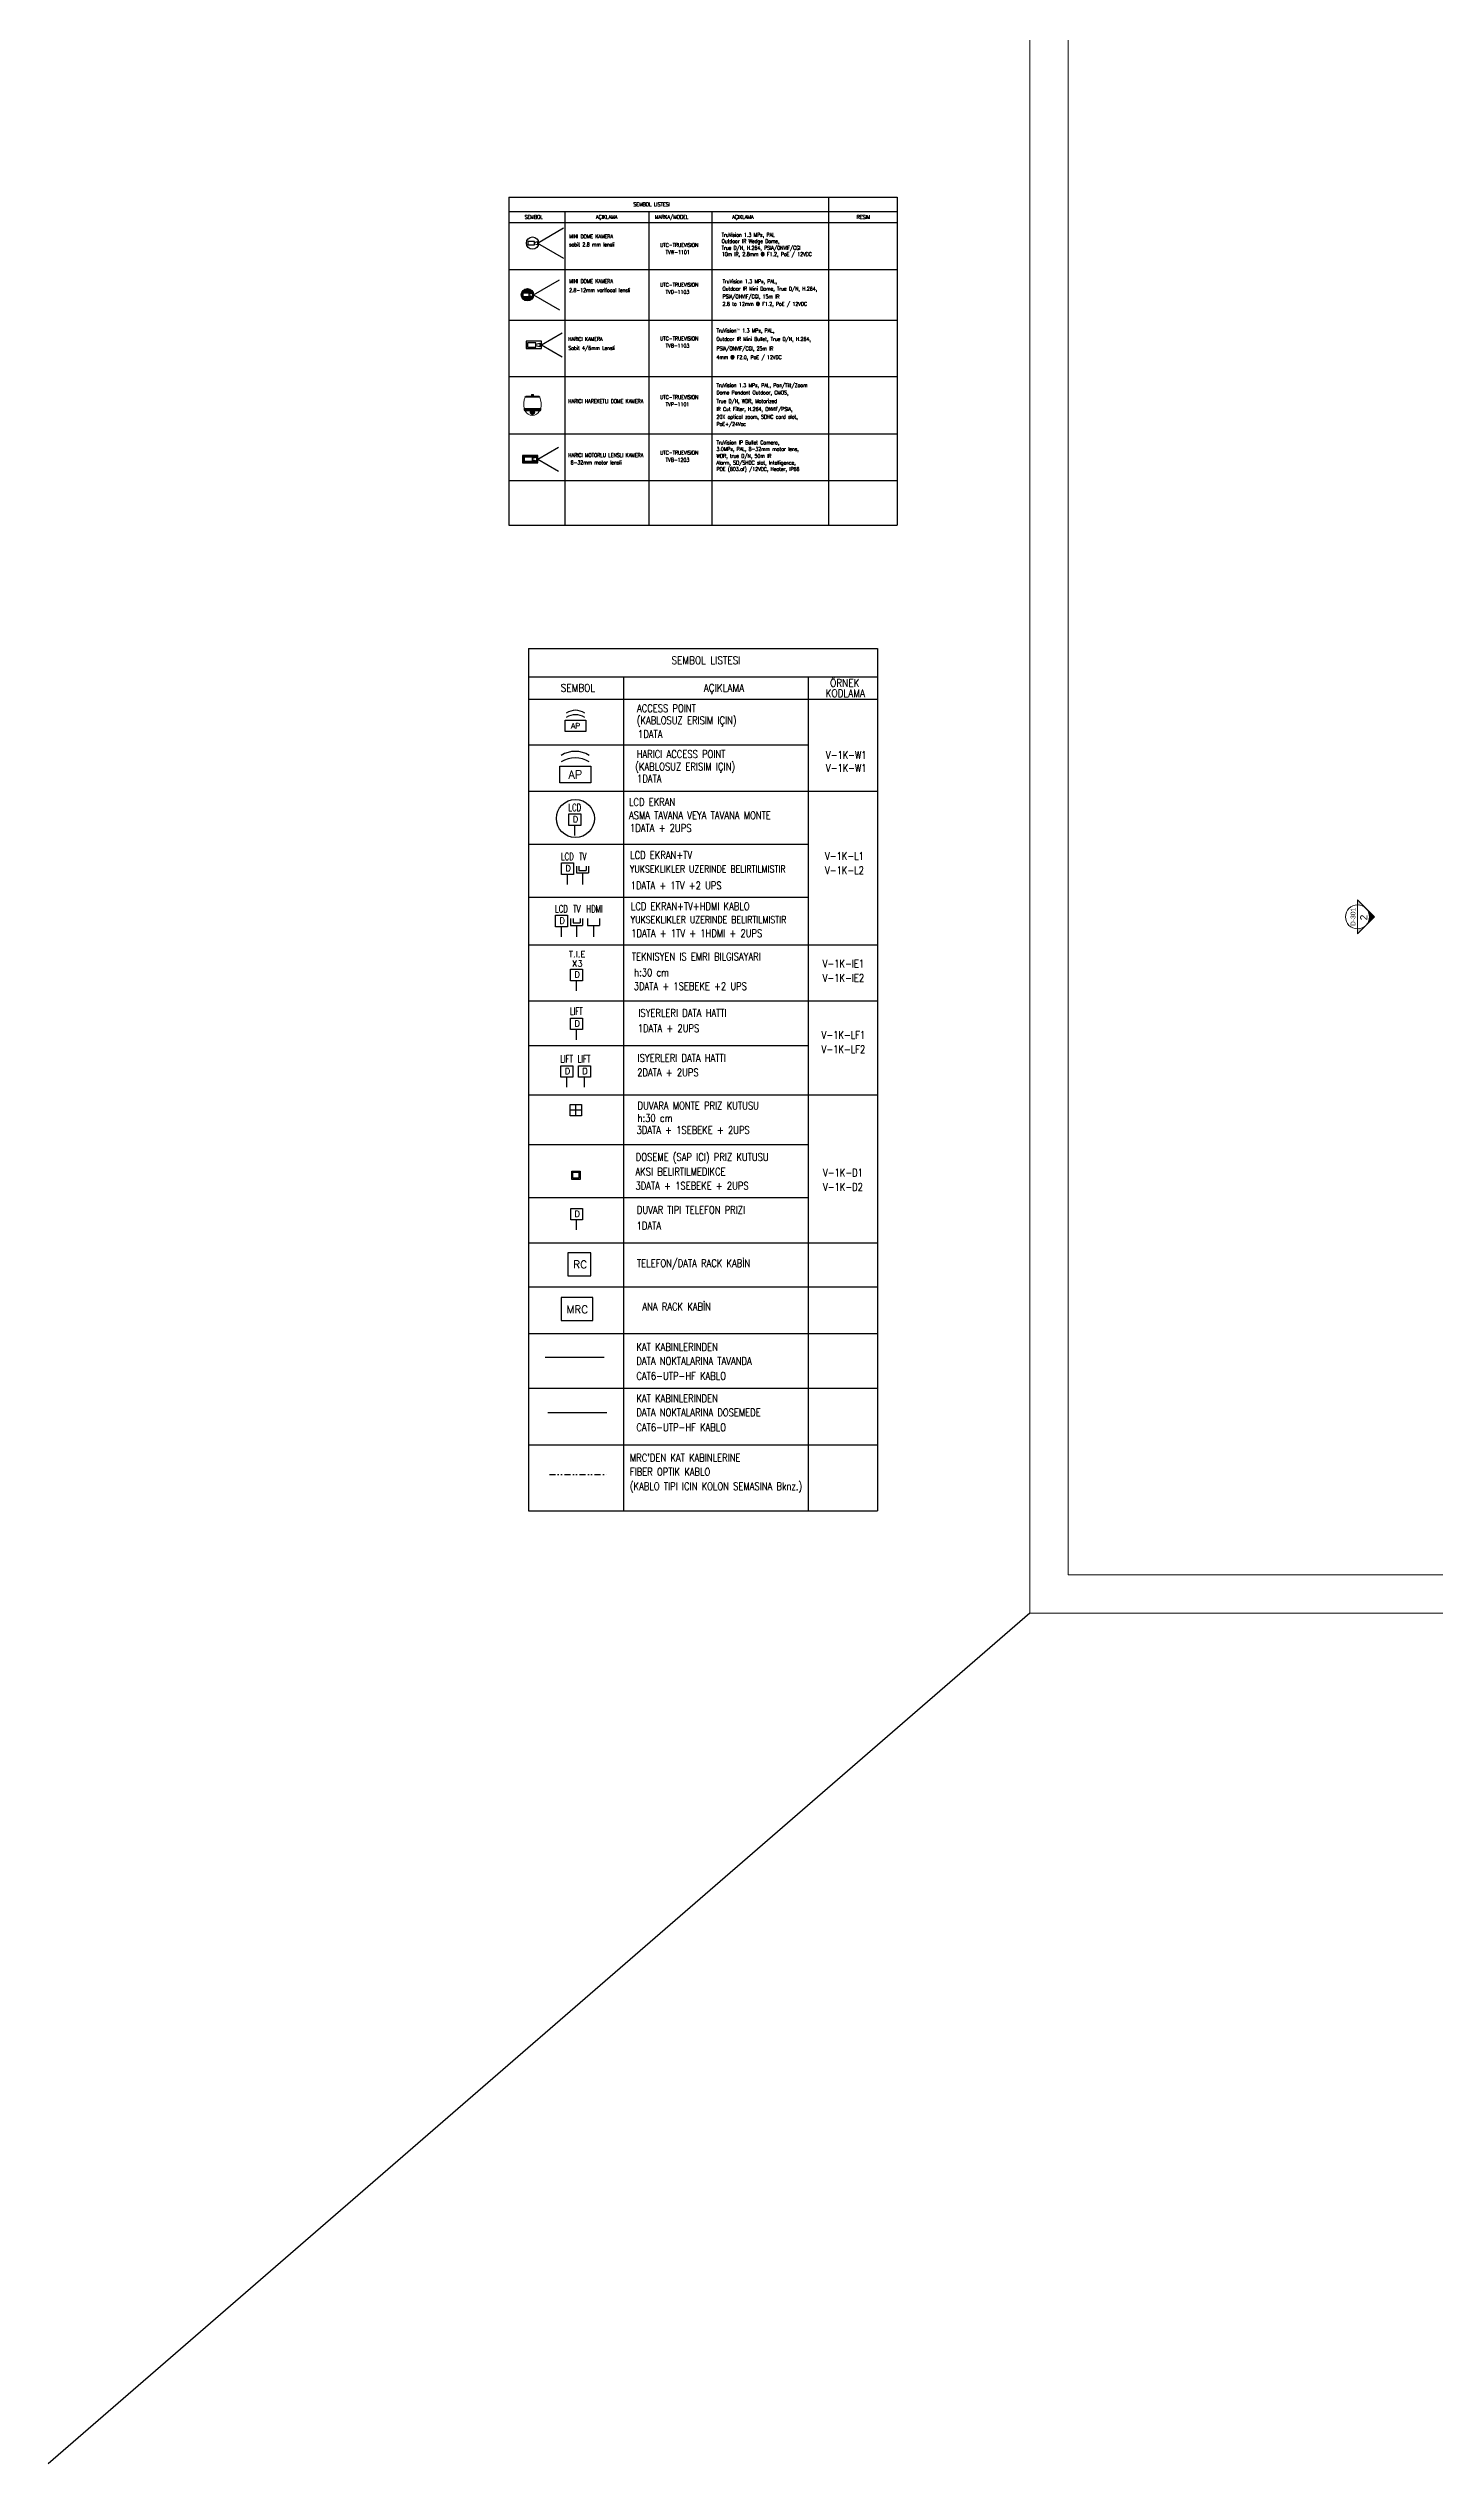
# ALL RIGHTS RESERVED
# Model space of a CAD drawing. Extents: x -2050 to 29725, y -1777 to 6820.
# Drawn here: x -2050 to 846, y -1777 to 3269 of the extents above; entities that cross this region are included whole.
import ezdxf
from ezdxf.enums import TextEntityAlignment as Align

# ---------------------------------------------------------------- set-up
doc = ezdxf.new("R2010")
doc.units = 0
doc.header["$LTSCALE"] = 25
doc.header["$MEASUREMENT"] = 0
doc.linetypes.add('DIVIDE2', pattern=[0.625, 0.25, -0.125, 0, -0.125, 0, -0.125])
doc.layers.get('0').update_dxf_attribs({"color": 9, "lineweight": 9})
for name, color, linetype, lineweight in [('21', 9, 'Continuous', 9), ('40A', 9, 'Continuous', 9), ('DATA SARI', 30, 'Continuous', 30), ('DATA TAVAN', 160, 'Continuous', 30), ('E-ACCESS POINT (KABLOSUZ ERİŞİM İÇİN)', 7, 'Continuous', 30), ('E-ANA RACK KABİN', 7, 'Continuous', 30), ('E-DAHİLİ DOME KAMERA', 7, 'Continuous', 30), ('E-DAHİLİ KAMERA', 7, 'Continuous', 30), ('E-DAHİLİ SPEED DOME', 7, 'Continuous', 30), ('E-DATA LCD EKRAN', 7, 'Continuous', 30), ('E-DATA LIFT PRIZI', 7, 'Continuous', 30), ('E-DATA PRİZİ (RJ45)', 7, 'Continuous', 30), ('E-DATA-TEKNISYEN IS EMRI', 7, 'Continuous', 30), ('E-DUVARA MONTE PRİZ KUTUSU', 7, 'Continuous', 30), ('E-DÖŞEME (ŞAP İÇİ) PRİZ KUTUSU', 7, 'Continuous', 30), ('E-HARİCİ ACCESS POINT (KABLOSUZ ERİŞİM İÇİN)', 4, 'Continuous', 30), ('E-HARİCİ KAMERA', 7, 'Continuous', 30), ('E-KABLO', 7, 'Continuous', 30), ('E-TELEFON  DATA RACK KABİN', 7, 'Continuous', 30), ('E-YAZI', 7, 'Continuous', 30)]:
    doc.layers.add(name, color=color, linetype=linetype, lineweight=lineweight)
doc.styles.add('Arial', font='arial.ttf', dxfattribs={"height": 2.5})
doc.styles.add('E-YAZI', font='txttw.shx')

# ---------------------------------------------------------------- blocks, each defined once
blk = doc.blocks.new('0_exteriorelevation1')
h = blk.add_hatch(color=256)
edge = h.paths.add_edge_path()
edge.add_arc((0, 0), 5, 135, 180)
edge.add_line((-5, 0), (-7.1, 0))
edge.add_line((-7.1, 0), (-3.5, 3.5))
edge = h.paths.add_edge_path()
edge.add_line((5, 0), (7.1, 0))
edge.add_line((7.1, 0), (3.5, 3.5))
edge.add_arc((0, 0), 5, 0, 45, ccw=False)
h = blk.add_hatch(color=256)
h.dxf.hatch_style = 1
h.paths.add_polyline_path([(0, 7.1), (-3.5, 3.5, -0.414214), (3.5, 3.5)])
blk.add_lwpolyline([(7.1, 0), (0, 7.1), (-7.1, 0), (7.1, 0)])
blk.add_lwpolyline([(7.1, 0), (0, 7.1), (-7.1, 0), (7.1, 0)])
blk.add_circle((0, 0), 5)
at = {"style": 'Arial'}
blk.add_attdef('KESITADI', text='', height=3, dxfattribs=at).set_placement((0, 0), align=Align.BOTTOM_CENTER)
blk.add_attdef('PAFTAADI', text='', height=2, dxfattribs=at).set_placement((0, -0.5), align=Align.TOP_CENTER)
blk = doc.blocks.new('E-DATA-TEKNISYEN IS EMRI')
at = {"layer": 'E-DATA PRİZİ (RJ45)', "color": 6}
blk.add_line((0, 0), (0, 42), dxfattribs=at)
blk.add_lwpolyline([(-25, 90), (25, 90), (25, 42), (-25, 42)], close=True, dxfattribs=at)
at = {"layer": 'E-DATA PRİZİ (RJ45)', "color": 6, "style": 'E-YAZI'}
for s, p in [('T.I.E', (-32, 140)), ('X3', (-18, 101)), ('D', (-9, 55))]:
    blk.add_text(s, height=25.6, rotation=0, dxfattribs=at).set_placement(p)
blk = doc.blocks.new('E-DATA LCD EKRAN')
at = {"layer": 'E-DATA PRİZİ (RJ45)', "color": 1}
blk.add_line((0, 0), (0, 42), dxfattribs=at)
blk.add_lwpolyline([(-25, 90), (25, 90), (25, 42), (-25, 42)], close=True, dxfattribs=at)
blk.add_circle((2, 71), 79.4, dxfattribs=at)
at = {"layer": 'E-DATA PRİZİ (RJ45)', "color": 1, "style": 'E-YAZI'}
blk.add_text('D', height=25.6, dxfattribs=at).set_placement((-9, 55))
at = {"layer": 'E-YAZI', "color": 1, "style": 'E-YAZI', "width": 0.7}
blk.add_text('LCD', height=30, dxfattribs=at).set_placement((-27, 102))
blk = doc.blocks.new('E-LCD+TV')
at = {"layer": 'E-DATA PRİZİ (RJ45)', "color": 1}
for p, q in [((0, 0), (0, 42)), ((38, 77), (38, 48)), ((38, 48), (88, 48)), ((48, 77), (48, 58)), ((48, 58), (78, 58)), ((63, 48), (63, 0)), ((78, 77), (78, 58)), ((88, 77), (88, 48))]:
    blk.add_line(p, q, dxfattribs=at)
blk.add_lwpolyline([(-25, 90), (25, 90), (25, 42), (-25, 42)], close=True, dxfattribs=at)
at = {"layer": 'E-DATA PRİZİ (RJ45)', "color": 1, "style": 'E-YAZI'}
blk.add_text('D', height=25.6, dxfattribs=at).set_placement((-9, 55))
at = {"layer": 'E-YAZI', "color": 1, "style": 'E-YAZI', "width": 0.7}
for s, p in [('LCD', (-27, 102)), ('TV', (49, 102))]:
    blk.add_text(s, height=30, dxfattribs=at).set_placement(p)
blk = doc.blocks.new('E-LCD+TV+HDMI')
at = {"layer": 'E-DATA PRİZİ (RJ45)', "color": 1}
for p, q in [((-63, 0), (-63, 42)), ((-25, 77), (-25, 48)), ((-25, 48), (25, 48)), ((-15, 77), (-15, 58)), ((-15, 58), (15, 58)), ((0, 48), (0, 0)), ((15, 77), (15, 58)), ((25, 77), (25, 48)), ((46, 77), (46, 48)), ((46, 48), (95, 48)), ((71, 48), (71, 0)), ((95, 77), (95, 48))]:
    blk.add_line(p, q, dxfattribs=at)
blk.add_lwpolyline([(-88, 90), (-38, 90), (-38, 42), (-88, 42)], close=True, dxfattribs=at)
at = {"layer": 'E-DATA PRİZİ (RJ45)', "color": 1, "style": 'E-YAZI'}
blk.add_text('D', height=25.6, dxfattribs=at).set_placement((-72, 55))
at = {"layer": 'E-YAZI', "color": 1, "style": 'E-YAZI', "width": 0.7}
for s, p in [('LCD', (-90, 102)), ('TV', (-14, 102)), ('HDMI', (41, 102))]:
    blk.add_text(s, height=30, dxfattribs=at).set_placement(p)
blk = doc.blocks.new('*U146')
at = {"layer": 'E-ACCESS POINT (KABLOSUZ ERİŞİM İÇİN)', "color": 4}
blk.add_lwpolyline([(-2.39, 3.24), (2.39, 3.24), (2.39, 0.65), (-2.39, 0.65)], close=True, dxfattribs=at)
at = {"layer": 'E-ACCESS POINT (KABLOSUZ ERİŞİM İÇİN)', "color": 3}
for centre in [(0, 1.56), (0, 0.55)]:
    blk.add_arc(centre, 3.99, 57.1828, 122.8172, dxfattribs=at)
at = {"layer": 'E-ACCESS POINT (KABLOSUZ ERİŞİM İÇİN)', "color": 3, "style": 'E-YAZI'}
blk.add_text('AP', height=1.28, dxfattribs=at).set_placement((-1.05, 1.31))
blk = doc.blocks.new('E-DATA LIFT PRIZI')
at = {"layer": 'E-DATA LIFT PRIZI', "color": 2}
blk.add_line((0, 0), (0, 42), dxfattribs=at)
blk.add_lwpolyline([(-25, 90), (25, 90), (25, 42), (-25, 42)], close=True, dxfattribs=at)
at = {"layer": 'E-DATA LIFT PRIZI', "color": 2, "style": 'E-YAZI', "width": 0.7}
blk.add_text('LIFT', height=30, dxfattribs=at).set_placement((-28, 104))
at = {"layer": 'E-DATA LIFT PRIZI', "color": 2, "style": 'E-YAZI'}
blk.add_text('D', height=25.6, dxfattribs=at).set_placement((-9, 55))
blk = doc.blocks.new('100_TELEFON DATA RACK KABİN')
at = {"layer": 'E-TELEFON  DATA RACK KABİN', "color": 4}
blk.add_lwpolyline([(2.4, 0), (2.4, 4.8), (-2.4, 4.8), (-2.4, 0)], close=True, dxfattribs=at)
at = {"layer": 'E-TELEFON  DATA RACK KABİN', "color": 3, "style": 'E-YAZI'}
blk.add_text('RC', height=1.6, dxfattribs=at).set_placement((-1.31, 1.54))
blk = doc.blocks.new('10_ANA RACK KABİN')
at = {"layer": 'E-ANA RACK KABİN', "color": 4}
blk.add_lwpolyline([(3.31, 0), (3.31, 4.8), (-3.31, 4.8), (-3.31, 0)], close=True, dxfattribs=at)
at = {"layer": 'E-ANA RACK KABİN', "color": 3, "style": 'E-YAZI'}
blk.add_text('MRC', height=1.6, dxfattribs=at).set_placement((-2.22, 1.54))
blk = doc.blocks.new('10_DUVARA MONTE PRİZ KUTUSU')
at = {"layer": 'E-DUVARA MONTE PRİZ KUTUSU', "color": 4}
for p, q in [((24, 0), (-24, 0)), ((0, 24), (0, -24))]:
    blk.add_line(p, q, dxfattribs=at)
blk.add_lwpolyline([(-24, -24), (24, -24), (24, 24), (-24, 24)], close=True, dxfattribs=at)
blk = doc.blocks.new('E-DÖŞEME BUAT')
at = {"layer": 'E-YAZI', "color": 5}
for points in [[(-34, 34), (0, 34), (0, 0), (-34, 0)], [(-29.5, 29.5), (-4.5, 29.5), (-4.5, 4.5), (-29.5, 4.5)]]:
    blk.add_lwpolyline(points, close=True, dxfattribs=at)
blk = doc.blocks.new('*U144')
at = {"layer": 'E-DATA PRİZİ (RJ45)', "color": 4}
blk.add_line((0, 0), (0, 2.1), dxfattribs=at)
blk.add_lwpolyline([(-1.23, 4.48), (1.23, 4.48), (1.23, 2.1), (-1.23, 2.1)], close=True, dxfattribs=at)
at = {"layer": 'E-DATA PRİZİ (RJ45)', "color": 3, "style": 'E-YAZI'}
blk.add_text('D', height=1.28, dxfattribs=at).set_placement((-0.44, 2.73))
blk = doc.blocks.new('E-HARİCİ ACCESS POINT')
at = {"layer": 'E-HARİCİ ACCESS POINT (KABLOSUZ ERİŞİM İÇİN)', "ltscale": 2}
blk.add_lwpolyline([(35, 32.3), (35, -32.3), (0, -32.3), (0, 32.3)], close=True, dxfattribs=at)
at = {"layer": 'E-HARİCİ ACCESS POINT (KABLOSUZ ERİŞİM İÇİN)'}
for centre in [(-1.3, 0), (12.3, 0)]:
    blk.add_arc(centre, 53.8, 327.1828, 32.8172, dxfattribs=at)
at = {"layer": 'E-HARİCİ ACCESS POINT (KABLOSUZ ERİŞİM İÇİN)', "style": 'E-YAZI'}
blk.add_text('AP', height=17.28, rotation=270, dxfattribs=at).set_placement((9, 14.2))
blk = doc.blocks.new('100_HARİCİ KAMERA')
at = {"layer": 'E-DAHİLİ KAMERA', "color": 4}
for q in [(18.8, 6.3), (18.8, -6.3)]:
    blk.add_line((8, 0), q, dxfattribs=at)
at = {"layer": 'E-HARİCİ KAMERA', "color": 4}
for points in [[(0, -1.9), (8, -1.9), (8, 1.9), (0, 1.9)], [(5.1, -1.1), (5.1, 1.1), (0.8, 1.1), (0.8, -1.1)]]:
    blk.add_lwpolyline(points, close=True, dxfattribs=at)
blk.add_lwpolyline([(5.1, 0.4), (7.2, 1), (7.2, -1), (5.1, -0.4)], dxfattribs=at)
blk = doc.blocks.new('100_DAHİLİ DOME KAMERA')
at = {"layer": 'E-DAHİLİ DOME KAMERA', "color": 4}
for p, q in [((-1.9, 0.7), (-1.9, -0.7)), ((0.8, 0.7), (-1.9, 0.7)), ((0.8, -0.7), (0.8, 0.7)), ((0.8, 0.3), (2.1, 0.7)), ((2.1, 0.7), (2.1, -0.6)), ((-1.9, -0.7), (0.8, -0.7)), ((0.8, -0.3), (2.1, -0.6))]:
    blk.add_line(p, q, dxfattribs=at)
at = {"layer": 'E-DAHİLİ DOME KAMERA', "color": 4, "linetype": 'Continuous'}
blk.add_circle((0, 0), 2.57, dxfattribs=at)
at = {"layer": 'E-DAHİLİ KAMERA', "color": 4}
for q in [(13, 6.3), (13, -6.3)]:
    blk.add_line((2.1, 0), q, dxfattribs=at)
blk = doc.blocks.new('E-DAHİLİ SPEED DOME KAMERA (HAREKETLİ)')
at = {"layer": 'E-DAHİLİ SPEED DOME', "lineweight": 15}
blk.add_hatch(color=5, dxfattribs=at).paths.add_polyline_path([(0.77, -4.93, 0.114875), (0.69, -4.58), (-0.72, -4.58, 0.114346), (-0.8, -4.93, 1)])
at = {"layer": 'E-DAHİLİ SPEED DOME', "color": 5, "lineweight": 15}
for p, q in [((-0.26, 0), (-0.26, -0.46)), ((0, 0), (-0.26, 0)), ((0, 0), (0.26, 0)), ((-2.32, -3.91), (2.32, -3.92)), ((-2.25, -4.58), (2.25, -4.58)), ((-2.12, -4.29), (-2.12, -3.91)), ((-2.12, -4.58), (-2.12, -3.91)), ((-2.09, -4.29), (-2.09, -3.91)), ((-2.09, -4.58), (-2.09, -3.91)), ((-2.08, -0.71), (2.08, -0.71)), ((-2, -0.64), (2, -0.64)), ((-1.86, -0.54), (-1.74, -0.54)), ((-1.84, -4.29), (-1.84, -3.91)), ((-1.84, -4.58), (-1.84, -3.91)), ((-1.81, -4.29), (-1.81, -3.91)), ((-1.81, -4.58), (-1.81, -3.91)), ((-1.77, -0.46), (1.77, -0.46)), ((-1.74, -0.54), (1.74, -0.54)), ((-1.56, -4.29), (-1.56, -3.91)), ((-1.56, -4.58), (-1.56, -3.91)), ((-1.53, -4.29), (-1.53, -3.91)), ((-1.53, -4.58), (-1.53, -3.91)), ((-1.28, -4.29), (-1.28, -3.91)), ((-1.28, -4.58), (-1.28, -3.91)), ((-1.25, -4.29), (-1.25, -3.91)), ((-1.25, -4.58), (-1.25, -3.91)), ((-1.01, -4.29), (-1.01, -3.91)), ((-1.01, -4.58), (-1.01, -3.91)), ((-0.98, -4.29), (-0.98, -3.91)), ((-0.98, -4.58), (-0.98, -3.91)), ((-0.72, -4.29), (-0.72, -3.91)), ((-0.72, -4.58), (-0.72, -3.91)), ((-0.69, -4.29), (-0.69, -3.91)), ((-0.69, -4.58), (-0.69, -3.91)), ((-0.44, -4.29), (-0.44, -3.91)), ((-0.44, -4.58), (-0.44, -3.91)), ((-0.41, -4.29), (-0.41, -3.91)), ((-0.41, -4.58), (-0.41, -3.91)), ((0, -0.08), (-0.26, -0.08)), ((0, -0.17), (-0.26, -0.17)), ((0, -0.25), (-0.26, -0.25)), ((0, -0.33), (-0.26, -0.33)), ((0, -0.42), (-0.26, -0.42)), ((-0.16, -4.29), (-0.16, -3.91)), ((-0.16, -4.58), (-0.16, -3.91)), ((-0.13, -4.29), (-0.13, -3.91)), ((-0.13, -4.58), (-0.13, -3.91)), ((0, -0.08), (0.26, -0.08)), ((0, -0.17), (0.26, -0.17)), ((0, -0.25), (0.26, -0.25)), ((0, -0.33), (0.26, -0.33)), ((0, -0.42), (0.26, -0.42)), ((0.13, -4.29), (0.13, -3.92)), ((0.13, -4.58), (0.13, -3.91)), ((0.15, -4.29), (0.16, -3.92)), ((0.15, -4.58), (0.16, -3.91)), ((0.26, 0), (0.26, -0.46)), ((0.41, -4.29), (0.41, -3.92)), ((0.41, -4.58), (0.41, -3.91)), ((0.43, -4.29), (0.44, -3.92)), ((0.43, -4.58), (0.44, -3.91)), ((0.69, -4.58), (0.69, -3.91)), ((0.69, -4.29), (0.69, -3.92)), ((0.71, -4.58), (0.72, -3.91)), ((0.71, -4.29), (0.72, -3.92)), ((0.98, -4.58), (0.98, -3.91)), ((0.98, -4.29), (0.98, -3.92)), ((1.01, -4.58), (1.01, -3.91)), ((1.01, -4.29), (1.01, -3.92)), ((1.25, -4.58), (1.25, -3.91)), ((1.25, -4.29), (1.25, -3.92)), ((1.27, -4.58), (1.27, -3.91)), ((1.27, -4.29), (1.27, -3.92)), ((1.53, -4.58), (1.53, -3.91)), ((1.53, -4.29), (1.53, -3.92)), ((1.55, -4.58), (1.55, -3.91)), ((1.55, -4.29), (1.55, -3.92)), ((1.86, -0.54), (1.74, -0.54)), ((1.81, -4.58), (1.81, -3.91)), ((1.81, -4.29), (1.81, -3.92)), ((1.83, -4.58), (1.83, -3.91)), ((1.83, -4.29), (1.83, -3.92)), ((2.09, -4.58), (2.09, -3.91)), ((2.09, -4.3), (2.09, -3.92)), ((2.11, -4.58), (2.11, -3.91)), ((2.11, -4.3), (2.11, -3.92))]:
    blk.add_line(p, q, dxfattribs=at)
for centre, radius, start, end in [((4.75, -2.84), 7.15, 162.67264, 188.63907), ((10.56, -2.93), 12.92, 184.33494, 187.33768), ((10.6, -2.93), 12.92, 184.35404, 187.33747), ((-1.95, -0.78), 0.148, 112.00649, 152.15914), ((-1.72, -0.98), 0.435, 92.36064, 129.61177), ((-0.02, -3.65), 2.2, 205.16018, 334.90248), ((-1.08, -1.28), 1.07, 130.14761, 136.61568), ((1.72, -0.98), 0.435, 50.33127, 87.58241), ((1.08, -1.28), 1.07, 43.32737, 49.79543), ((1.95, -0.78), 0.148, 27.78391, 67.93655), ((-4.75, -2.83), 7.15, 351.30397, 17.27041), ((-10.61, -2.92), 12.92, 352.6245, 355.6081), ((-10.56, -2.92), 12.92, 352.6245, 355.6081)]:
    blk.add_arc(centre, radius, start, end, dxfattribs=at)
blk = doc.blocks.new('E-VARIFOCAL DOME KAMERA')
at = {"layer": 'E-DAHİLİ KAMERA'}
h = blk.add_hatch(color=6, dxfattribs=at)
h.dxf.hatch_style = 1
h.paths.add_polyline_path([(0, 0, 1), (25.7, 0, 1)])
h.paths.add_polyline_path([(16.9, 3.6), (16.9, 1.5), (23.5, 3.3), (23.5, -3.2), (16.9, -1.3), (16.9, -3.4), (3.1, -3.4), (3.1, 3.6)], flags=16)
at = {"layer": 'E-DAHİLİ KAMERA', "color": 6}
for p, q in [((3.1, 3.6), (3.1, -3.4)), ((16.9, 3.6), (3.1, 3.6)), ((16.9, -3.4), (16.9, 3.6)), ((16.9, 1.5), (23.5, 3.3)), ((23.5, 3.3), (23.5, -3.2)), ((25.7, 0), (79.9, 31.3)), ((25.7, 0), (79.9, -31.3)), ((3.1, -3.4), (16.9, -3.4)), ((16.9, -1.3), (23.5, -3.2))]:
    blk.add_line(p, q, dxfattribs=at)
blk.add_circle((12.8, 0), 12.8, dxfattribs=at)
blk = doc.blocks.new('E-HARICI KAMERA-MOTORLU LENSLI')
at = {"layer": 'E-DAHİLİ KAMERA'}
h = blk.add_hatch(color=3, dxfattribs=at)
h.dxf.hatch_style = 1
h.paths.add_polyline_path([(0, 7.6), (0, -7.6), (31.8, -7.6), (31.8, 7.6)])
h.paths.add_polyline_path([(28.6, 4.1), (28.6, -4.1), (20.4, -1.8), (20.4, -4.4), (3.2, -4.4), (3.2, 4.4), (20.4, 4.4), (20.4, 1.8)], flags=16)
at = {"layer": 'E-DAHİLİ KAMERA', "color": 3}
for q in [(75.2, 25.1), (75.2, -25.1)]:
    blk.add_line((31.8, 0), q, dxfattribs=at)
for points in [[(0, -7.6), (31.8, -7.6), (31.8, 7.6), (0, 7.6)], [(20.4, -4.4), (20.4, 4.4), (3.2, 4.4), (3.2, -4.4)]]:
    blk.add_lwpolyline(points, close=True, dxfattribs=at)
blk.add_lwpolyline([(20.4, 1.8), (28.6, 4.1), (28.6, -4.1), (20.4, -1.8)], dxfattribs=at)

msp = doc.modelspace()

# ---------------------------------------------------------------- linework, layer by layer
at = {"layer": '40A'}
for points in [[(5945, 4205), (0, 4205), (0, 0), (5945, 0)], [(5405.06, 80), (80, 80), (80, 4125), (5405.06, 4125)]]:
    msp.add_lwpolyline(points, close=True, dxfattribs=at)
at = {"layer": 'DATA SARI'}
msp.add_line((-1006.66, 418.76), (-883.79, 418.76), dxfattribs=at)
at = {"layer": 'DATA TAVAN'}
msp.add_line((-1012.1, 534.89), (-889.23, 534.89), dxfattribs=at)
at = {"layer": 'E-KABLO', "color": 6, "linetype": 'DIVIDE2', "ltscale": 2}
msp.add_line((-1003.58, 289.23), (-880.71, 289.23), dxfattribs=at)
at = {"layer": 'E-KABLO', "color": 6}
msp.add_lwpolyline([(0, 0), (-2050.06, -1776.97)], dxfattribs=at)
at = {"layer": 'E-YAZI', "color": 4}
for p, q in [((-1088.08, 2957.74), (-1088.08, 2272.41)), ((-1088.08, 2957.74), (-276.84, 2957.74)), ((-1088.08, 2928.28), (-276.84, 2928.28)), ((-1088.08, 2904.84), (-276.84, 2904.84)), ((-1088.08, 2272.41), (-276.84, 2272.41)), ((-1047.35, 2015.14), (-1047.35, 213.52)), ((-1047.35, 2015.14), (-317.95, 2015.14)), ((-317.95, 2015.14), (-317.95, 213.52)), ((-1047.35, 1956.23), (-317.95, 1956.23)), ((-1047.35, 1909.34), (-317.95, 1909.34)), ((-1047.35, 213.52), (-317.95, 213.52))]:
    msp.add_line(p, q, dxfattribs=at)
at = {"layer": 'E-YAZI', "color": 7}
for p, q in [((-970.97, 2928.28), (-970.97, 2272.41)), ((-848.93, 1956.23), (-848.93, 213.52))]:
    msp.add_line(p, q, dxfattribs=at)
at = {"layer": 'E-YAZI', "color": 7, "linetype": 'Continuous'}
for p, q in [((-796.01, 2928.28), (-796.01, 2272.41)), ((-663.89, 2928.28), (-663.89, 2272.41)), ((-420.56, 2957.74), (-420.56, 2272.41)), ((-276.84, 2957.74), (-276.84, 2272.41)), ((-1088.08, 2904.84), (-276.84, 2904.84)), ((-1088.08, 2806.79), (-276.84, 2806.79)), ((-1088.08, 2700.73), (-276.84, 2700.73)), ((-1088.08, 2583.36), (-276.84, 2583.36)), ((-1088.08, 2463.27), (-276.84, 2463.27)), ((-1088.08, 2365.94), (-276.84, 2365.94)), ((-1088.08, 2272.41), (-276.84, 2272.41)), ((-463.2, 1956.23), (-463.2, 213.52)), ((-1047.35, 1909.34), (-317.95, 1909.34)), ((-1047.35, 1909.34), (-317.95, 1909.34)), ((-1047.35, 1813.87), (-463.2, 1813.87)), ((-1047.35, 1716.98), (-317.95, 1716.98)), ((-1047.35, 1606.15), (-463.2, 1606.15)), ((-1047.35, 1495.74), (-463.2, 1495.74)), ((-1047.35, 1396.21), (-317.95, 1396.21)), ((-1047.35, 1278.85), (-317.95, 1278.85)), ((-1047.35, 1185.81), (-463.2, 1185.81)), ((-1047.35, 1082.4), (-317.95, 1082.4)), ((-1047.35, 978.77), (-463.2, 978.77)), ((-1047.35, 868.44), (-463.2, 868.44)), ((-1047.35, 773.43), (-317.95, 773.43)), ((-1047.35, 681.36), (-317.95, 681.36)), ((-1047.35, 584.14), (-317.95, 584.14)), ((-1047.35, 469.73), (-317.95, 469.73)), ((-1047.35, 351.63), (-317.95, 351.63))]:
    msp.add_line(p, q, dxfattribs=at)

# ---------------------------------------------------------------- block references
at = {"layer": '21'}
ref = msp.add_blockref('0_exteriorelevation1', (684.26, 1454.41), dxfattribs=dict(at, xscale=5, yscale=5, zscale=5, rotation=270))
ref.add_attrib('KESITADI', '2', dxfattribs={"layer": '0', "height": 15, "rotation": 90, "style": 'Arial'}).set_placement((709.49, 1453.15), align=Align.BOTTOM_CENTER)
ref.add_attrib('PAFTAADI', 'D-301', dxfattribs={"layer": '0', "height": 10, "rotation": 90, "style": 'Arial'}).set_placement((669.98, 1454.41), align=Align.TOP_CENTER)
at = {"layer": 'E-ACCESS POINT (KABLOSUZ ERİŞİM İÇİN)', "xscale": 9, "yscale": 9, "zscale": 9}
msp.add_blockref('*U146', (-948.95, 1836.01), dxfattribs=at)
at = {"layer": 'E-ANA RACK KABİN', "xscale": 10, "yscale": 10, "zscale": 10}
msp.add_blockref('10_ANA RACK KABİN', (-945.6, 610.95), dxfattribs=at)
at = {"layer": 'E-DAHİLİ DOME KAMERA', "xscale": 5, "yscale": 5, "zscale": 5}
msp.add_blockref('100_DAHİLİ DOME KAMERA', (-1038.78, 2862.11), dxfattribs=at)
at = {"layer": 'E-DAHİLİ KAMERA', "color": 2}
for name, p in [('E-VARIFOCAL DOME KAMERA', (-1062.31, 2754.03)), ('E-HARICI KAMERA-MOTORLU LENSLI', (-1059.33, 2410.73))]:
    msp.add_blockref(name, p, dxfattribs=at)
at = {"layer": 'E-DAHİLİ SPEED DOME', "xscale": 7.5, "yscale": 7.5, "zscale": 7.5}
msp.add_blockref('E-DAHİLİ SPEED DOME KAMERA (HAREKETLİ)', (-1038.84, 2545.72), dxfattribs=at)
at = {"layer": 'E-DATA LCD EKRAN', "color": 1, "xscale": 0.5, "yscale": 0.5, "zscale": 0.5}
for name, p in [('E-DATA LCD EKRAN', (-950.17, 1624.48)), ('E-LCD+TV', (-965.76, 1522.17)), ('E-LCD+TV+HDMI', (-946.64, 1412.72))]:
    msp.add_blockref(name, p, dxfattribs=at)
at = {"layer": 'E-DATA LIFT PRIZI', "color": 1, "xscale": 0.5, "yscale": 0.5, "zscale": 0.5}
for p in [(-946.58, 1197.89), (-966.85, 1098.36), (-930.35, 1098.36)]:
    msp.add_blockref('E-DATA LIFT PRIZI', p, dxfattribs=at)
at = {"layer": 'E-DATA PRİZİ (RJ45)', "xscale": 10, "yscale": 10, "zscale": 10}
msp.add_blockref('*U144', (-946.62, 800.37), dxfattribs=at)
at = {"layer": 'E-DATA-TEKNISYEN IS EMRI', "color": 1, "xscale": 0.5, "yscale": 0.5, "zscale": 0.5}
msp.add_blockref('E-DATA-TEKNISYEN IS EMRI', (-946.86, 1300.08), dxfattribs=at)
at = {"layer": 'E-DUVARA MONTE PRİZ KUTUSU', "color": 3, "xscale": -0.5, "yscale": 0.5, "zscale": 0.5, "rotation": 180}
msp.add_blockref('10_DUVARA MONTE PRİZ KUTUSU', (-948.35, 1050.69), dxfattribs=at)
at = {"layer": 'E-DÖŞEME (ŞAP İÇİ) PRİZ KUTUSU', "color": 1, "xscale": 0.5, "yscale": 0.5, "zscale": 0.5}
msp.add_blockref('E-DÖŞEME BUAT', (-939.5, 906.13), dxfattribs=at)
at = {"layer": 'E-HARİCİ ACCESS POINT (KABLOSUZ ERİŞİM İÇİN)', "rotation": 89.99999999999999}
msp.add_blockref('E-HARİCİ ACCESS POINT', (-949.45, 1734.14), dxfattribs=at)
at = {"layer": 'E-HARİCİ KAMERA', "xscale": 4.000000000000002, "yscale": 4.000000000000002, "zscale": 4.000000000000002}
msp.add_blockref('100_HARİCİ KAMERA', (-1052.27, 2649.31), dxfattribs=at)
at = {"layer": 'E-TELEFON  DATA RACK KABİN', "xscale": 10, "yscale": 10, "zscale": 10}
msp.add_blockref('100_TELEFON DATA RACK KABİN', (-940.66, 704.86), dxfattribs=at)

# ---------------------------------------------------------------- texts
at = {"layer": 'E-YAZI', "color": 4, "style": 'E-YAZI', "width": 0.85}
for s, height, p in [('SEMBOL LISTESI', 8, (-790.02, 2943.01)), ('SEMBOL', 8, (-1036.35, 2916.59)), ('AÇIKLAMA', 8, (-883.84, 2916.59)), ('MARKA/MODEL', 8, (-747.94, 2916.59)), ('AÇIKLAMA', 8, (-599.3, 2916.59)), ('RESIM', 8, (-347.64, 2916.59)), ('SEMBOL LISTESI', 16, (-676.44, 1990.58)), ('SEMBOL', 16, (-943.88, 1932.84)), ('AÇIKLAMA', 16, (-638.86, 1932.84)), ('KODLAMA', 16, (-385.44, 1921.64)), ('ÖRNEK', 16, (-386.49, 1943.28))]:
    msp.add_text(s, height=height, dxfattribs=at).set_placement(p, align=Align.MIDDLE_CENTER)
at = {"layer": 'E-YAZI', "color": 3, "style": 'E-YAZI', "width": 0.8}
for s, height, p in [('MINI DOME KAMERA', 8, (-962.25, 2872)), ('TruVision 1.3 MPx, PAL', 8, (-643.59, 2875.16)), ('sabit 2.8 mm lensli', 8, (-962.25, 2854.99)), ('UTC-TRUEVISION', 8, (-772.12, 2853.93)), ('TVW-1101', 8, (-760.32, 2838.91)), ('True D/N, H.264, PSIA/ONVIF/CGI', 8, (-643.66, 2848.01)), ('Outdoor IR Wedge Dome,', 8, (-643.59, 2862.03)), ('10m IR, 2.8mm @ F1.2, PoE / 12VDC', 8, (-643.37, 2834.87)), ('MINI DOME KAMERA', 8, (-962.25, 2778.62)), ('UTC-TRUEVISION', 8, (-772.12, 2771.04)), ('TruVision 1.3 MPx, PAL,', 8, (-641.82, 2778.1)), ('2.8-12mm varifocal lensli', 8, (-962.25, 2759.6)), ('TVD-1103', 8, (-760.32, 2756.01)), ('Outdoor IR Mini Dome, True D/N, H.264, ', 8, (-641.82, 2762.69)), ('2.8 to 12mm @ F1.2, PoE / 12VDC', 8, (-641.82, 2730.94)), ('PSIA/ONVIF/CGI, 15m IR', 8, (-641.82, 2746.35)), ('TruVision™ 1.3 MPx, PAL,', 8, (-654.44, 2675.38)), ('Sabit 4/6mm Lensli', 8, (-963.94, 2638.82)), ('HARICI KAMERA', 8, (-963.94, 2657.55)), ('UTC-TRUEVISION', 8, (-772.12, 2658.73)), ('TVB-1103', 8, (-760.32, 2643.71)), ('Outdoor IR Mini Bullet, True D/N, H.264, ', 8, (-654.44, 2657.64)), ('4mm @ F2.0, PoE / 12VDC', 8, (-654.44, 2619.53)), ('PSIA/ONVIF/CGI, 25m IR', 8, (-654.44, 2637.88)), ('HARICI HAREKETLI DOME KAMERA', 8, (-963.94, 2527.84)), ('UTC-TRUEVISION', 8, (-772.12, 2536.29)), ('TVP-1101', 8, (-760.32, 2521.27)), ('TruVision 1.3 MPx, PAL, Pan/Tilt/Zoom', 8, (-654.44, 2561.05)), ('True D/N, WDR, Motorized', 8, (-654.44, 2527.97)), ('Dome Pendant Outdoor, CMOS,', 8, (-654.44, 2545.69)), ('20X optical zoom, SDHC card slot,', 8, (-654.44, 2495.22)), ('IR Cut Filter, H.264, ONVIF/PSIA,', 8, (-654.44, 2511.27)), ('PoE+/24Vac', 8, (-654.44, 2479.94)), ('HARICI MOTORLU LENSLI KAMERA', 8, (-963.94, 2414.88)), ('UTC-TRUEVISION', 8, (-772.12, 2420.16)), ('TruVision IP Bullet Camera, ', 8, (-654.44, 2441.39)), ('WDR, true D/N, 50m IR', 8, (-654.44, 2413.34)), ('3.0MPx, PAL, 8-32mm motor lens, ', 8, (-654.44, 2427.89)), (' 8-32mm motor lensli', 8, (-963.94, 2399.74)), ('TVB-1203', 8, (-760.32, 2405.14)), ('Alarm, SD/SHDC slot, Intelligence, ', 8, (-654.44, 2399.29)), ('POE (803.af) /12VDC, Heater, IP66 ', 8, (-654.44, 2385.93)), ('ACCESS POINT ', 16, (-820.54, 1882.33)), ('(KABLOSUZ ERISIM IÇIN)', 16, (-820.92, 1856.91)), ('1DATA', 16, (-818.3, 1828.35)), ('(KABLOSUZ ERISIM IÇIN)', 16, (-824.13, 1760.48)), ('HARICI ACCESS POINT', 16, (-821.29, 1786.5)), ('V-1K-W1', 16, (-425.98, 1784.48)), ('V-1K-W1', 16, (-425.98, 1757.34)), ('1DATA', 16, (-820.36, 1735.14)), ('ASMA TAVANA VEYA TAVANA MONTE', 16, (-837.26, 1658.49)), ('LCD EKRAN', 16, (-837.26, 1686.4)), ('1DATA + 2UPS', 16, (-835.09, 1632.14)), ('LCD EKRAN+TV', 16, (-834.81, 1575.5)), ('V-1K-L1', 16, (-427.79, 1573.53)), ('YUKSEKLIKLER UZERINDE BELIRTILMISTIR', 15, (-835.3, 1547.03)), ('1DATA + 1TV +2 UPS', 16, (-833.55, 1512.01)), ('V-1K-L2', 16, (-427.79, 1543.74)), ('LCD EKRAN+TV+HDMI KABLO', 16, (-833.27, 1468.73)), ('YUKSEKLIKLER UZERINDE BELIRTILMISTIR', 15, (-833.61, 1440.97)), ('1DATA + 1TV + 1HDMI + 2UPS', 16, (-832.6, 1412.28)), ('TEKNISYEN IS EMRI BILGISAYARI', 16, (-831.37, 1363.57)), ('V-1K-IE1', 16, (-432.76, 1348.7)), ('3DATA + 1SEBEKE +2 UPS', 16, (-827.37, 1301.68)), ('h:30 cm', 16, (-826.54, 1330.23)), ('V-1K-IE2', 16, (-432.76, 1318.91)), ('ISYERLERI DATA HATTI', 16, (-817.6, 1245.7)), ('1DATA + 2UPS', 16, (-818.85, 1213.79)), ('V-1K-LF1', 16, (-434.92, 1199.6)), ('ISYERLERI DATA HATTI', 16, (-819.24, 1151.5)), ('V-1K-LF2', 16, (-434.92, 1169.81)), ('2DATA + 2UPS', 16, (-820.05, 1121.4)), ('DUVARA MONTE PRIZ KUTUSU', 16, (-819.3, 1052.22)), ('3DATA + 1SEBEKE + 2UPS', 16, (-821.42, 1000.99)), ('h:30 cm', 16, (-819.3, 1026.15)), ('DOSEME (SAP ICI) PRIZ KUTUSU', 16, (-823.06, 944.59)), ('V-1K-D1', 16, (-432.03, 912.05)), ('3DATA + 1SEBEKE + 2UPS', 16, (-823.69, 884.63)), ('V-1K-D2', 16, (-432.03, 882.27)), ('DUVAR TIPI TELEFON PRIZI', 16, (-820.68, 834.41)), ('1DATA', 16, (-821.19, 801.25)), ('TELEFON/DATA RACK KABİN', 16, (-820.54, 722.96)), ('ANA RACK KABİN', 16, (-809.26, 632.25)), ('KAT KABINLERINDEN', 16, (-821.67, 547.84)), ('DATA NOKTALARINA TAVANDA', 16, (-821.67, 518.61)), ('CAT6-UTP-HF KABLO', 16, (-821.67, 487.49)), ('KAT KABINLERINDEN', 16, (-821.67, 440.33)), ('DATA NOKTALARINA DOSEMEDE', 16, (-821.67, 411.1)), ('CAT6-UTP-HF KABLO', 16, (-821.67, 379.99)), ("MRC'DEN KAT KABINLERINE", 16, (-835.29, 316.46)), ('FIBER OPTIK KABLO', 16, (-835.29, 287.13)), ('(KABLO TIPI ICIN KOLON SEMASINA Bknz.)', 16, (-835.29, 257.08))]:
    msp.add_text(s, height=height, dxfattribs=at).set_placement(p)
at = {"layer": 'E-YAZI', "color": 1, "style": 'E-YAZI', "width": 0.8}
msp.add_text('AKSI BELIRTILMEDIKCE', height=16, dxfattribs=at).set_placement((-823.69, 914.25))

doc.saveas('drawing.dxf')
